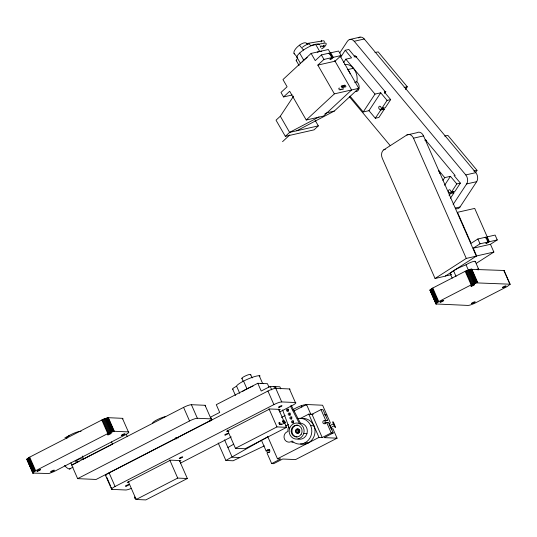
<?xml version="1.0" encoding="UTF-8"?>
<svg xmlns="http://www.w3.org/2000/svg" width="537" height="537" viewBox="0 0 537 537"><rect width="100%" height="100%" fill="white"/><g stroke="black" fill="none" stroke-linecap="round" stroke-linejoin="round"><path stroke-width="0.81" d="M321.16 41.926L321.475 40.288M261.452 440.313L266.13 450.979L266.956 450.483A1.611 1.497 -87.5 0 1 268.869 449.496A1.611 1.497 -87.5 0 1 269.769 451.557A1.611 1.497 -87.5 0 1 267.856 452.543L266.983 452.919L271.668 463.585L273.675 463.673L282.697 459.021L295.558 459.585L337.068 438.185L332.786 428.425M266.13 450.979L268.144 451.067L268.963 450.57A1.611 1.497 -87.5 0 1 269.735 449.65M325.737 422.626L325.724 422.706A1.611 1.497 -87.5 0 1 323.804 423.693A1.611 1.497 -87.5 0 1 322.905 421.639A1.611 1.497 -87.5 0 1 324.818 420.652L327.704 420.364L323.019 409.697L321.012 409.61L311.984 414.262L322.2 437.534L331.228 432.882L333.235 432.97L328.55 422.304L325.737 422.626L327.08 422.686M355.682 91.639A5.377 3.92 77.2 0 0 359.038 88.41A5.377 3.92 77.2 0 0 357.622 82.604L356.83 81.852L357.092 80.637A12.908 9.411 77.2 0 0 344.707 64.628M490.456 244.288L493.865 252.048L476.634 255.941L473.231 248.188L490.456 244.288L497.249 239.925L495.114 235.078L487.22 236.864L485.569 238.012M122.416 418.323L128.377 431.896A6.451 1.134 -23.7 0 1 125.376 434.795L54.13 471.52L48.981 473.527L32.925 473.097L26.85 459.41L29.81 457.068L103.205 419.303L108.447 417.699L122.416 418.323A6.451 1.134 -23.7 0 1 122.765 418.961M435.916 303.861L438.756 301.586L471.15 284.885L476.299 282.878L510.15 284.207L507.317 286.476L475.775 302.74A6.451 1.134 -23.7 0 1 467.949 305.425L436.037 303.976L429.962 290.121L432.795 288.013L465.055 271.38L470.338 269.305L503.881 270.467L504.075 271.01M339.827 52.814L347.479 41.188A6.451 4.705 77.2 0 1 354.225 41.275L364.274 39L475.822 172.645A6.451 4.705 77.2 0 1 476.688 181.667L460.028 206.973A6.451 4.705 77.2 0 1 455.577 208.564M340.753 57.097L345.244 50.277L348.835 49.464L355.172 57.056L356.756 56.7M343.579 62.607L345.841 59.171L351.581 57.868L345.244 50.277M354.118 56.935L355.024 55.553L385.452 92.002L384.539 93.384M350.097 96.217L363.234 111.965L374.994 94.103L380.74 92.8L387.076 100.392L390.668 99.58L384.324 91.988L385.908 91.632M363.234 111.965L368.979 110.662L380.74 92.8M368.979 110.662L375.316 118.254L380.706 110.072L384.297 109.259L383.727 108.581A1.611 1.175 77.2 0 1 382.78 108.112M383.727 108.581L380.082 109.4A1.611 1.175 77.2 0 1 378.739 107.789A1.611 1.175 77.2 0 1 379.773 106.212A1.611 1.175 77.2 0 1 381.122 107.823L381.686 108.581L387.076 100.392M384.297 109.259L378.907 117.442L375.316 118.254M390.668 99.58L385.277 107.769L381.686 108.581M405.489 89.538L407.294 86.786L378.142 51.861L374.974 52.572M442.904 180.378L444.717 177.626L450.456 176.331L456.799 183.923L460.384 183.11L454.047 175.518M444.576 185.258L450.456 176.331M449.08 195.643L450.429 193.595L454.013 192.783L453.45 192.105A1.611 1.175 77.2 0 1 452.282 191.306M450.429 193.595L449.858 192.917A1.611 1.175 77.2 0 1 448.455 191.32A1.611 1.175 77.2 0 1 449.496 189.742A1.611 1.175 77.2 0 1 450.838 191.353L451.409 192.112L456.799 183.923M450.422 198.247L454.013 192.783M460.384 183.11L454.993 191.3L451.409 192.112M453.127 204.463L466.64 183.943A6.451 4.705 77.2 0 0 465.774 174.921L354.225 41.275M475.661 172.377L477.017 170.316L447.858 135.384L444.69 136.103M315.091 120.254L318.327 125.88L314.044 129.86L285.335 136.358L276.031 120.187L280.314 116.207L293.611 96.136M128.377 431.896L114.334 431.278L109.159 432.876L35.643 470.707L32.811 472.983M330.409 53.116L328.342 49.518L311.111 53.418L282.965 79.57L287.1 86.759L280.979 92.445L283.563 96.942L291.463 95.15L292.007 94.646M332.752 57.828L330.154 53.317L330.698 52.807L338.599 51.022L341.183 55.512L333.282 57.305L332.739 57.808A1.611 0.43 -29.9 0 1 331.457 59.03A1.611 0.43 -29.9 0 1 329.933 59.379A1.611 0.43 -29.9 0 1 331.228 58.171L331.853 57.627L329.262 53.136L321.368 54.922L315.253 60.607L311.111 53.418M328.718 53.64L329.262 53.136M283.563 96.942L289.685 91.256L306.231 120.006L323.455 116.106L351.607 89.954L334.645 60.48M340.169 55.982L358.783 88.33L334.383 93.854L317.837 65.098L323.952 59.412L331.853 57.627M341.183 55.512L335.061 61.198L317.837 65.098M285.335 136.358L289.618 132.377L319.038 116.938M282.549 141.667L289.792 134.935M306.231 120.006L334.383 93.854M296.8 130.753L334.303 111.072L358.783 88.33M450.818 274.34A12.908 2.262 -23.7 0 1 464.921 265.271L466.734 264.405A5.377 0.946 -23.7 0 1 472.667 261.694A5.377 0.946 -23.7 0 1 475.124 261.801M383.794 149.816L406.871 134.982L416.92 132.706A6.451 4.705 77.2 0 1 423.545 135.908L476.326 256.142L466.277 258.418L435.057 278.488L382.277 158.254A6.451 4.705 77.2 0 1 383.794 149.816L385.344 149.467M486.629 237.26L488.757 242.113L486.931 243.194L485.797 243.382L487.911 242.039L485.784 237.186L477.89 238.978L471.103 243.342L457.484 212.31L474.708 208.41L489.348 241.71L497.249 239.925M485.784 237.186L485.106 237.609M473.231 248.188L480.018 243.825L487.911 242.039M488.744 242.1L489.348 241.71M476.634 255.941L445.106 276.213L435.057 278.488M476.379 263.284L493.865 252.048M227.923 447.509L233.682 444.2M267.48 436.95L225.862 460.457L218.183 442.971M324.919 113.851L327.127 112.696L334.303 111.072M64.849 437.903L69.367 435.581M183.58 407.382L71.683 465.069L77.643 478.642L96.123 479.454L208.027 421.767A6.451 1.134 -23.7 0 0 211.028 418.867L205.067 405.294L191.407 404.697A6.451 1.134 -23.7 0 0 183.58 407.382L189.541 420.954A6.451 1.134 -23.7 0 1 197.368 418.269L211.028 418.867M70.911 462.894L71.864 465.076L79.087 461.357L75.066 461.176L79.577 458.853L83.597 459.028L112.475 444.139L111.488 441.891M69.468 469.009L73.079 467.15M268.997 387.224L267.446 383.7L257.8 383.277L216.29 404.676L219.7 412.436L210.672 417.088L211.887 419.86M77.643 478.642L189.541 420.954M275.562 388.654L274.655 386.573L270.232 386.378L261.21 391.037L257.8 383.277M273.85 386.989L274.655 386.573M274.649 387.029L275.454 386.613L279.878 386.808L280.791 388.882M106.111 475.816A6.451 1.134 -23.7 0 1 109.118 472.916L267.943 391.037A6.451 1.134 -23.7 0 1 275.77 388.352L289.43 388.949A6.451 1.134 -23.7 0 1 289.779 389.594M208.833 421.673L211.645 420.229M111.078 487.126L112.072 489.388A6.451 1.134 -23.7 0 1 115.079 486.488L273.897 404.609A6.451 1.134 -23.7 0 1 281.724 401.924L295.39 402.528L289.43 388.949M179.512 461.364L180.976 460.612L170.531 460.149L127.215 482.481L128.82 482.555M278.777 410.187L280.247 409.436L269.796 408.972L226.48 431.305L228.89 431.412M180.533 463.089L231.239 436.943M279.71 411.96L292.383 405.422A6.451 1.134 -23.7 0 0 295.39 402.528M281.475 417.424L285.16 415.524M294.001 410.966L306.526 404.509L322.596 405.22L330.477 423.169M128.209 481.327L136.183 499.484L177.693 478.084L187.339 478.514L179.365 460.35M227.473 430.15L235.448 448.314L276.958 426.908L286.604 427.338L278.629 409.174M281.556 424.586L285.167 422.72M285.523 426.103L288.443 424.599M300.109 418.585L308.768 414.121L313.192 414.316M187.339 478.514L145.822 499.913L136.183 499.484M286.604 427.338L245.094 448.737L235.448 448.314M264.332 445.878L233.092 460.78L225.862 460.457M324.885 420.693L327.704 420.364M333.692 423.666A1.074 0.356 62.7 0 1 332.705 422.189A1.074 0.356 62.7 0 1 333.417 422.243A1.074 0.356 62.7 0 1 333.692 423.666L330.08 425.532A1.074 0.356 62.7 0 0 329.993 425.566M330.879 428.184A1.074 0.356 62.7 0 1 330.946 427.472L334.551 425.606A1.074 0.356 62.7 0 0 334.249 424.156A1.074 0.356 62.7 0 0 333.564 424.149A1.074 0.356 62.7 0 0 334.551 425.606M267.587 436.272L277.475 458.793L318.985 437.393L322.2 437.534M271.668 463.585L280.69 458.934L277.475 458.793M333.235 432.97L324.207 437.621L337.068 438.185M260.096 375.974A12.908 2.262 -23.7 0 0 248.081 378.981A12.908 2.262 -23.7 0 0 236.602 386.043L235.555 386.808A5.377 0.946 -23.7 0 0 233.051 389.224M350.057 39.409L360.105 37.134M353.447 68.28L347.707 69.582A12.908 9.411 77.2 0 1 350.164 73.75M354.682 82.342L356.83 81.852M404.126 87.504L407.294 86.786M318.327 125.88L289.618 132.377L280.314 116.207M406.871 134.982A6.451 4.705 77.2 0 1 413.497 138.184L423.545 135.908M424.895 140.587L426.472 140.231M473.849 171.035L477.017 170.316M465.774 174.921L475.822 172.645M466.64 183.943L476.688 181.667M449.858 192.917L453.45 192.105M455.389 208.027L460.028 206.973M445.415 276.011L451.684 274.595M310.205 45.571L315.843 44.625M317.454 44.356L324.697 43.148A4.303 1.692 -39.9 0 1 325.838 45.088A4.303 1.692 -39.9 0 1 321.589 48.833M324.442 414.806L326.852 414.913M291.195 405.287L300.639 423.653L299.438 423.599L290.369 405.965M310.661 425.613L313.877 425.754M303.734 433.386L306.949 433.534M304.942 442.83L308.157 442.971M176.19 437.789L178.398 437.883M266.936 450.563L268.95 450.65M267.856 452.543L269.131 452.563M239.408 457.524L232.179 457.202L224.56 439.85M112.072 489.388L125.732 489.992A6.451 1.134 -23.7 0 0 131.303 488.368M330.154 53.317L330.168 53.331A1.611 0.43 -29.9 0 1 329.564 54.096M425.284 139.721L455.168 175.532M345.841 59.171L374.994 94.103M438.628 170.336L444.717 177.626M380.142 109.394L380.706 110.072M306.781 43.665L306.251 43.034A8.068 3.168 -39.9 0 0 300.868 44.249L299.169 45.39A8.068 3.168 -39.9 0 0 294.504 53.922M307.647 44.699L306.694 43.564L322.797 40.866A4.303 1.692 -39.9 0 1 324.113 42.45M349.379 96.72L390.144 145.547M299.451 45.202L303.506 50.062M293.974 53.284L297.042 56.956M330.698 52.807L333.282 57.305M315.588 44.282L319.73 51.471M321.368 54.922L323.952 59.412M299.633 53.056L303.767 60.245M296.961 57.305L300.686 63.775M296.202 60.513L299.096 65.541M504.075 270.514L510.15 284.368M503.881 270.467L509.841 284.039M477.89 238.978L480.018 243.825M475.258 261.479L478.662 269.232M471.781 269.05L477.735 282.63M471.439 269.077L477.4 282.657M413.497 138.184L466.277 258.418M470.936 269.165L476.89 282.737M470.338 269.305L476.299 282.878M469.674 269.493L475.634 283.066M468.955 269.728L474.916 283.301M466.069 264.875L468.546 270.514M468.19 270.004L474.151 283.576M467.405 270.312L473.366 283.885M466.606 270.648L472.567 284.227M465.821 271.01L471.775 284.583M465.19 271.313L471.15 284.885M453.564 270.776L456.041 276.421M450.328 273.91L452.181 278.139M432.795 288.013L438.756 301.586M432.238 288.322L438.192 301.895M431.62 288.684L437.581 302.264M431.09 289.034L437.044 302.613M430.647 289.362L436.608 302.935M430.305 289.651L436.266 303.23M430.077 289.913L436.225 304.029M429.962 290.121L436.037 303.976M321.012 409.61L325.69 420.276M326.543 422.216L331.228 432.882M306.526 404.509L310.782 414.208M308.768 414.121L318.985 437.393M301.21 405.75L301.828 407.16M275.454 386.613L276.367 388.687M275.77 388.352L281.724 401.924M270.232 386.378L271.756 389.842M267.943 391.037L273.897 404.609M259.223 375.732L262.627 383.492M268.983 408.744L276.958 426.908M250.651 374.464L252.175 377.927M243.57 381.102L246.973 388.862M241.872 378.471L243.086 381.236M236.636 386.284L239.73 393.339M232.682 389.124L235.468 395.467M191.407 404.697L197.368 418.269M175.384 437.749L175.995 439.138M169.719 459.92L177.693 478.084M126.343 434.446L127.336 436.695M108.373 417.699L114.334 431.278M108.038 417.726L113.992 431.305M107.528 417.813L113.488 431.392M106.937 417.954L112.898 431.533M106.272 418.142L112.233 431.721M105.554 418.377L111.508 431.956M104.789 418.652L110.75 432.231M103.997 418.961L109.957 432.54M103.205 419.303L109.159 432.876M102.413 419.659L108.373 433.231M101.788 419.961L107.749 433.54M109.118 472.916L115.079 486.488M106.776 477.319L110.414 485.616M105.601 475.56L111.562 489.133M82.282 456.027L83.597 459.028M29.683 457.135L35.643 470.707M29.126 457.443L35.086 471.016M28.508 457.806L34.469 471.379M27.978 458.155L33.938 471.728M27.535 458.477L33.495 472.057M27.199 458.773L33.153 472.352M26.964 459.028L33.119 473.151M26.85 459.242L32.925 473.097M282.603 409.966L289.51 428.721M205.067 405.294A6.451 1.134 -23.7 0 1 205.416 405.938M297.579 57.989A12.908 3.444 -29.9 0 1 305.882 48.498A12.908 3.444 -29.9 0 1 319.528 44.9M302.163 61.943A12.908 3.444 -29.9 0 1 307.238 57.479M317.246 52.203A12.908 3.444 -29.9 0 1 321.703 51.196M296.458 60.795A5.377 1.436 -29.9 0 1 297.317 58.741M302.432 47.343A4.84 1.289 -29.9 0 1 307.486 44.329A4.84 1.289 -29.9 0 1 309.836 44.699M343.425 88.618A1.074 0.678 47.1 0 1 343.076 89.223A1.074 0.678 47.1 0 1 342.197 88.927M340.565 89.511A1.074 0.678 47.1 0 1 339.639 89.8A1.074 0.678 47.1 0 1 338.807 88.632A1.074 0.678 47.1 0 1 339.585 88.135M341.988 88.947A1.074 0.678 47.1 0 1 340.76 89.249M477.118 269.171A5.377 0.946 -23.7 0 1 478.071 270.004M358.421 37.912A6.451 4.705 77.2 0 1 364.274 39M383.633 107.749A1.933 1.41 77.2 0 1 383.304 107.937M453.027 191.467A1.933 1.41 77.2 0 1 452.282 191.454M438.877 171.182A12.908 9.411 77.2 0 1 439.87 173.471M292.873 409.825A8.068 1.416 -23.7 0 1 299.639 406.334L301.519 405.636A8.068 1.416 -23.7 0 1 306.238 405.24M135.619 498.524A1.074 0.356 62.7 0 1 135.163 498.792A1.074 0.356 62.7 0 1 134.472 497.363A1.074 0.356 62.7 0 1 135.049 497.349M136.156 498.974A1.074 0.356 62.7 0 1 135.713 498.504M320.206 46.377A1.074 0.423 -39.9 0 1 321.448 46.028A1.074 0.423 -39.9 0 1 320.294 47.29M290.295 415.208A1.074 1 -87.5 0 1 290.202 413.081M291.745 419.035A1.074 1 -87.5 0 1 291.9 416.96M288.107 411.147A1.074 1 -87.5 0 1 288.758 409.187M300.458 423.156A8.068 7.484 -87.5 0 1 302.365 423.586L304.103 424.539A8.068 7.484 -87.5 0 1 307.292 431.808L306.875 433.869A8.068 7.484 -87.5 0 1 297.928 439.011M293.444 422.908A1.074 1 -87.5 0 1 293.356 420.927M296.968 436.99A5.914 5.484 -87.5 0 1 291.953 430.64A5.914 5.484 -87.5 0 1 297.881 425.19M298.183 433.218A2.148 1.994 -87.5 0 1 295.947 430.392A2.148 1.994 -87.5 0 1 299.351 429.707M299.633 430.177A2.148 1.994 -87.5 0 1 299.814 431.271M299.465 432.319A2.148 1.994 -87.5 0 1 298.679 433.044M70.542 468.667A12.908 4.262 62.7 0 1 64.561 465.451M297.706 418.511A12.908 11.968 -87.5 0 1 311.534 433.849A12.908 11.968 -87.5 0 1 293.014 441.85L292.094 440.958L291.135 441.629A5.377 4.987 -87.5 0 1 284.496 439.105A5.377 4.987 -87.5 0 1 286.879 431.929L287.966 431.547L287.906 430.211A12.908 11.968 -87.5 0 1 288.564 426.915M325.818 423.787A1.611 1.497 -87.5 0 1 326.053 420.679M293.108 442.206A5.377 4.987 -87.5 0 1 291.806 442.28M301.693 418.524A12.908 11.968 -87.5 0 1 315.011 431.896A12.908 11.968 -87.5 0 1 300.512 443.965M330.946 427.472A1.074 0.356 62.7 0 1 330.02 426.244M329.973 425.499A1.074 0.356 62.7 0 1 329.389 424.807M329.262 424.559A1.074 0.356 62.7 0 1 329.107 423.659A1.074 0.356 62.7 0 1 329.637 423.874M331.866 428.694A1.074 0.356 62.7 0 1 331.806 429.412A1.074 0.356 62.7 0 1 331.107 428.687M152.669 423.29A8.068 1.416 -23.7 0 1 160.764 418.095L162.644 417.397A8.068 1.416 -23.7 0 1 165.745 416.551M242.677 391.352A12.908 2.262 -23.7 0 1 253.034 386.096M261.009 383.626A12.908 2.262 -23.7 0 1 263.506 383.733M242.2 378.558A4.84 0.846 -23.7 0 1 246.147 375.591A4.84 0.846 -23.7 0 1 250.41 375.041M281.529 423.901A1.074 0.356 62.7 0 1 281.469 424.619A1.074 0.356 62.7 0 1 280.764 423.894A1.074 0.356 62.7 0 1 280.663 424.579A1.074 0.356 62.7 0 1 279.958 423.861M279.931 423.861A1.074 0.356 62.7 0 1 279.616 424.445A1.074 0.356 62.7 0 1 278.857 422.914A1.074 0.356 62.7 0 1 279.569 423.122M279.649 422.921A1.074 0.356 62.7 0 1 280.059 422.773M66.957 438.333A8.068 1.416 -23.7 0 1 74.502 432.983L76.382 432.285A8.068 1.416 -23.7 0 1 81.04 431.506M289.577 428.378L289.161 430.439A8.068 7.484 -87.5 0 0 295.035 438.951A8.068 7.484 -87.5 0 0 303.667 433.728L304.076 431.667A8.068 7.484 -87.5 0 0 300.888 424.398L299.149 423.445A8.068 7.484 -87.5 0 0 289.577 428.378M344.17 85.987A1.074 0.678 47.1 0 0 345.687 86.873A1.074 0.678 47.1 0 0 345.123 85.296A1.074 0.678 47.1 0 0 344.17 85.987M341.317 86.665A1.074 0.678 47.1 0 0 342.834 87.544A1.074 0.678 47.1 0 0 342.264 85.967A1.074 0.678 47.1 0 0 341.317 86.665M342.734 86.316A1.074 0.678 47.1 0 0 344.251 87.195A1.074 0.678 47.1 0 0 343.687 85.618A1.074 0.678 47.1 0 0 342.734 86.316M179.942 458.423A1.933 0.342 -23.7 0 0 182.755 456.974A1.933 0.342 -23.7 0 0 180.264 457.652A1.933 0.342 -23.7 0 0 179.942 458.423M126.161 486.153A1.933 0.342 -23.7 0 0 128.974 484.703A1.933 0.342 -23.7 0 0 126.484 485.374A1.933 0.342 -23.7 0 0 126.161 486.153M225.426 434.977A1.933 0.342 -23.7 0 0 228.238 433.527A1.933 0.342 -23.7 0 0 225.748 434.205A1.933 0.342 -23.7 0 0 225.426 434.977M279.206 407.247A1.933 0.342 -23.7 0 0 282.026 405.797A1.933 0.342 -23.7 0 0 279.529 406.475A1.933 0.342 -23.7 0 0 279.206 407.247M108.306 434.789A2.041 0.356 -23.7 0 0 111.28 433.252A2.041 0.356 -23.7 0 0 108.649 433.97A2.041 0.356 -23.7 0 0 108.306 434.789M122.053 435.393A2.041 0.356 -23.7 0 0 125.027 433.862A2.041 0.356 -23.7 0 0 122.396 434.574A2.041 0.356 -23.7 0 0 122.053 435.393M37.671 471.197A2.041 0.356 -23.7 0 0 40.644 469.667A2.041 0.356 -23.7 0 0 38.013 470.385A2.041 0.356 -23.7 0 0 37.671 471.197M51.424 471.808A2.041 0.356 -23.7 0 0 54.391 470.271A2.041 0.356 -23.7 0 0 51.76 470.989A2.041 0.356 -23.7 0 0 51.424 471.808M503.109 287.55A2.041 0.356 -23.7 0 0 506.082 286.02A2.041 0.356 -23.7 0 0 503.451 286.731A2.041 0.356 -23.7 0 0 503.109 287.55M472.238 303.465A2.041 0.356 -23.7 0 0 475.211 301.935A2.041 0.356 -23.7 0 0 472.58 302.646A2.041 0.356 -23.7 0 0 472.238 303.465M471.667 286.161A2.041 0.356 -23.7 0 0 474.634 284.63A2.041 0.356 -23.7 0 0 472.01 285.342A2.041 0.356 -23.7 0 0 471.667 286.161M440.79 302.083A2.041 0.356 -23.7 0 0 443.757 300.552A2.041 0.356 -23.7 0 0 441.132 301.264A2.041 0.356 -23.7 0 0 440.79 302.083M323.167 46.638A1.074 0.423 -39.9 0 0 324.308 45.323A1.074 0.423 -39.9 0 0 322.885 45.927A1.074 0.423 -39.9 0 0 323.167 46.638M289.993 414.692A1.074 1 -87.5 0 0 289.255 413.013A1.074 1 -87.5 0 0 288.268 414.551A1.074 1 -87.5 0 0 289.993 414.692M288.288 410.812A1.074 1 -87.5 0 0 287.55 409.134A1.074 1 -87.5 0 0 286.57 410.671A1.074 1 -87.5 0 0 288.288 410.812M291.692 418.571A1.074 1 -87.5 0 0 290.96 416.893A1.074 1 -87.5 0 0 289.973 418.43A1.074 1 -87.5 0 0 291.692 418.571M293.397 422.451A1.074 1 -87.5 0 0 292.658 420.773A1.074 1 -87.5 0 0 291.678 422.31A1.074 1 -87.5 0 0 293.397 422.451M301.129 434.393A5.914 5.484 -87.5 0 0 297.075 425.156A5.914 5.484 -87.5 0 0 291.658 433.614A5.914 5.484 -87.5 0 0 301.129 434.393M299.062 432.305A2.148 1.994 -87.5 0 0 297.592 428.942A2.148 1.994 -87.5 0 0 295.618 432.023A2.148 1.994 -87.5 0 0 299.062 432.305M298.646 431.714A1.074 1 -87.5 0 0 297.907 430.036A1.074 1 -87.5 0 0 296.921 431.573A1.074 1 -87.5 0 0 298.646 431.714M334.423 426.089A1.074 0.356 62.7 0 0 335.417 427.546A1.074 0.356 62.7 0 0 335.108 426.096A1.074 0.356 62.7 0 0 334.423 426.089M284.086 421.297A1.074 0.356 62.7 0 0 285.08 422.753A1.074 0.356 62.7 0 0 284.771 421.303A1.074 0.356 62.7 0 0 284.086 421.297M282.489 421.256A1.074 0.356 62.7 0 0 283.482 422.713A1.074 0.356 62.7 0 0 283.18 421.263A1.074 0.356 62.7 0 0 282.489 421.256M283.281 421.263A1.074 0.356 62.7 0 0 284.274 422.72A1.074 0.356 62.7 0 0 283.966 421.27A1.074 0.356 62.7 0 0 283.281 421.263"/></g></svg>
